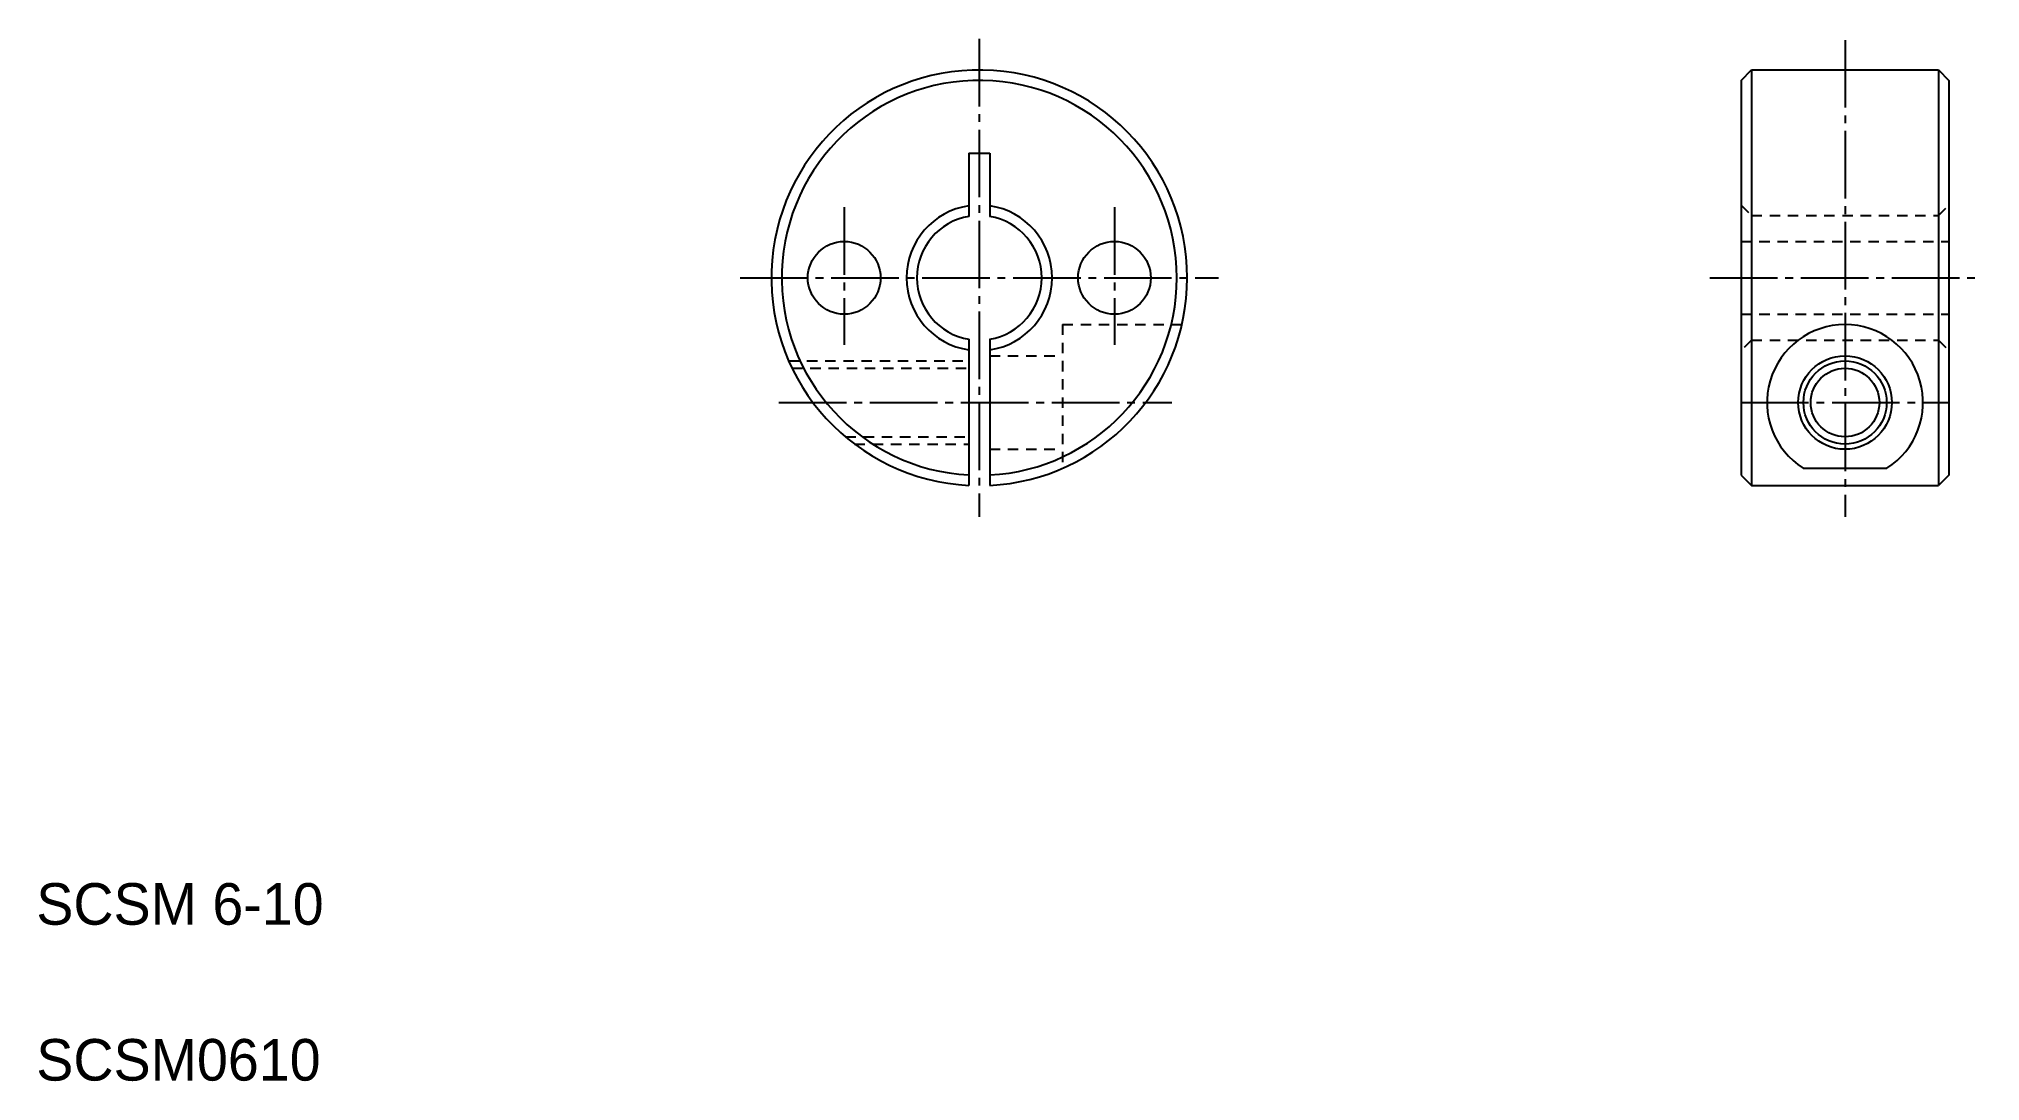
# Model space of a CAD drawing. Extents: x 5.1 to 98.5, y 5 to 55.1.
import ezdxf

# ---------------------------------------------------------------- set-up
doc = ezdxf.new("R2010")
doc.units = 0
doc.header["$LTSCALE"] = 0.25
doc.linetypes.add('CENTER', pattern=[17.5, 13, -1.5, 1.5, -1.5])
doc.linetypes.add('DASHED', pattern=[3.5, 2, -1.5])
doc.layers.get('0').update_dxf_attribs({"linetype": 'CONTINUOUS'})
doc.layers.add('CENTER', color=1, linetype='CENTER')

msp = doc.modelspace()

# ---------------------------------------------------------------- linework, layer by layer
at = {"color": 7, "linetype": 'CONTINUOUS'}
for p, q in [((86.999, 53.125), (87.499, 53.625)), ((87.499, 53.625), (87.499, 33.625)), ((87.499, 53.625), (96.499, 53.625)), ((96.499, 53.625), (96.499, 33.625)), ((96.499, 53.625), (96.999, 53.125)), ((86.999, 53.125), (86.999, 34.125)), ((96.999, 53.125), (96.999, 34.125)), ((49.859, 49.625), (49.859, 46.583)), ((49.859, 49.625), (50.859, 49.625)), ((50.859, 49.625), (50.859, 46.583)), ((49.859, 40.667), (49.859, 33.638)), ((50.859, 40.667), (50.859, 33.638)), ((86.999, 34.125), (87.499, 33.625)), ((87.499, 33.625), (96.499, 33.625)), ((96.999, 34.125), (96.499, 33.625))]:
    msp.add_line(p, q, dxfattribs=at)
at = {"color": 3, "linetype": 'DASHED'}
for p, q in [((86.999, 47.125), (87.499, 46.625)), ((96.499, 46.625), (96.999, 47.125)), ((87.499, 46.625), (96.499, 46.625)), ((86.999, 45.375), (96.999, 45.375)), ((54.359, 41.375), (54.359, 34.46)), ((54.359, 41.375), (60.102, 41.375)), ((86.999, 41.875), (96.999, 41.875)), ((87.499, 40.625), (86.999, 40.125)), ((87.499, 40.625), (96.499, 40.625)), ((96.499, 40.625), (96.999, 40.125)), ((41.193, 39.625), (49.859, 39.625)), ((41.354, 39.275), (49.859, 39.275)), ((50.859, 39.875), (54.359, 39.875)), ((43.918, 35.975), (49.859, 35.975)), ((44.359, 35.625), (49.859, 35.625)), ((50.859, 35.375), (54.359, 35.375))]:
    msp.add_line(p, q, dxfattribs=at)
for p, q in [((89.499, 41.875), (89.499, 41.875)), ((91.999, 41.875), (91.999, 41.875)), ((89.988, 34.46), (94.01, 34.46))]:
    msp.add_line(p, q)
at = {"color": 7, "linetype": 'CONTINUOUS'}
for centre, radius in [((43.859, 43.625), 1.75), ((56.859, 43.625), 1.75), ((91.999, 37.625), 2.25), ((91.999, 37.625), 1.65)]:
    msp.add_circle(centre, radius, dxfattribs=at)
at = {"color": 3, "linetype": 'CONTINUOUS'}
msp.add_circle((91.999, 37.625), 2, dxfattribs=at)
at = {"color": 7, "linetype": 'CONTINUOUS'}
for radius, start, end in [(10, 0, 267.13403), (9.5, 0, 266.98305), (3.5, 98.21321, 261.78678), (3.5, 0, 81.78679), (3, 99.59407, 260.40593), (3, 0, 80.40593), (3.5, 278.21321, 0), (3, 279.59407, 0), (9.5, 273.01696, 0), (10, 272.86599, 0)]:
    msp.add_arc((50.359, 43.625), radius, start, end, dxfattribs=at)
msp.add_arc((91.999, 37.625), 3.75, 302.43074, 237.56926)
at = {"layer": 'CENTER', "color": 1, "linetype": 'CENTER'}
for p, q in [((50.359, 55.125), (50.359, 32.125)), ((91.999, 55.066), (91.999, 32.125)), ((43.859, 47.023), (43.859, 40.395)), ((56.859, 47.023), (56.859, 40.395)), ((38.859, 43.625), (61.859, 43.625)), ((85.499, 43.625), (98.499, 43.625)), ((40.72, 37.625), (59.624, 37.625)), ((86.999, 37.625), (96.999, 37.625))]:
    msp.add_line(p, q, dxfattribs=at)

# ---------------------------------------------------------------- texts
for s, p in [('SCSM 6-10', (5, 12.5)), ('SCSM0610', (5, 5))]:
    msp.add_text(s, height=2).set_placement(p)

doc.saveas('drawing.dxf')
